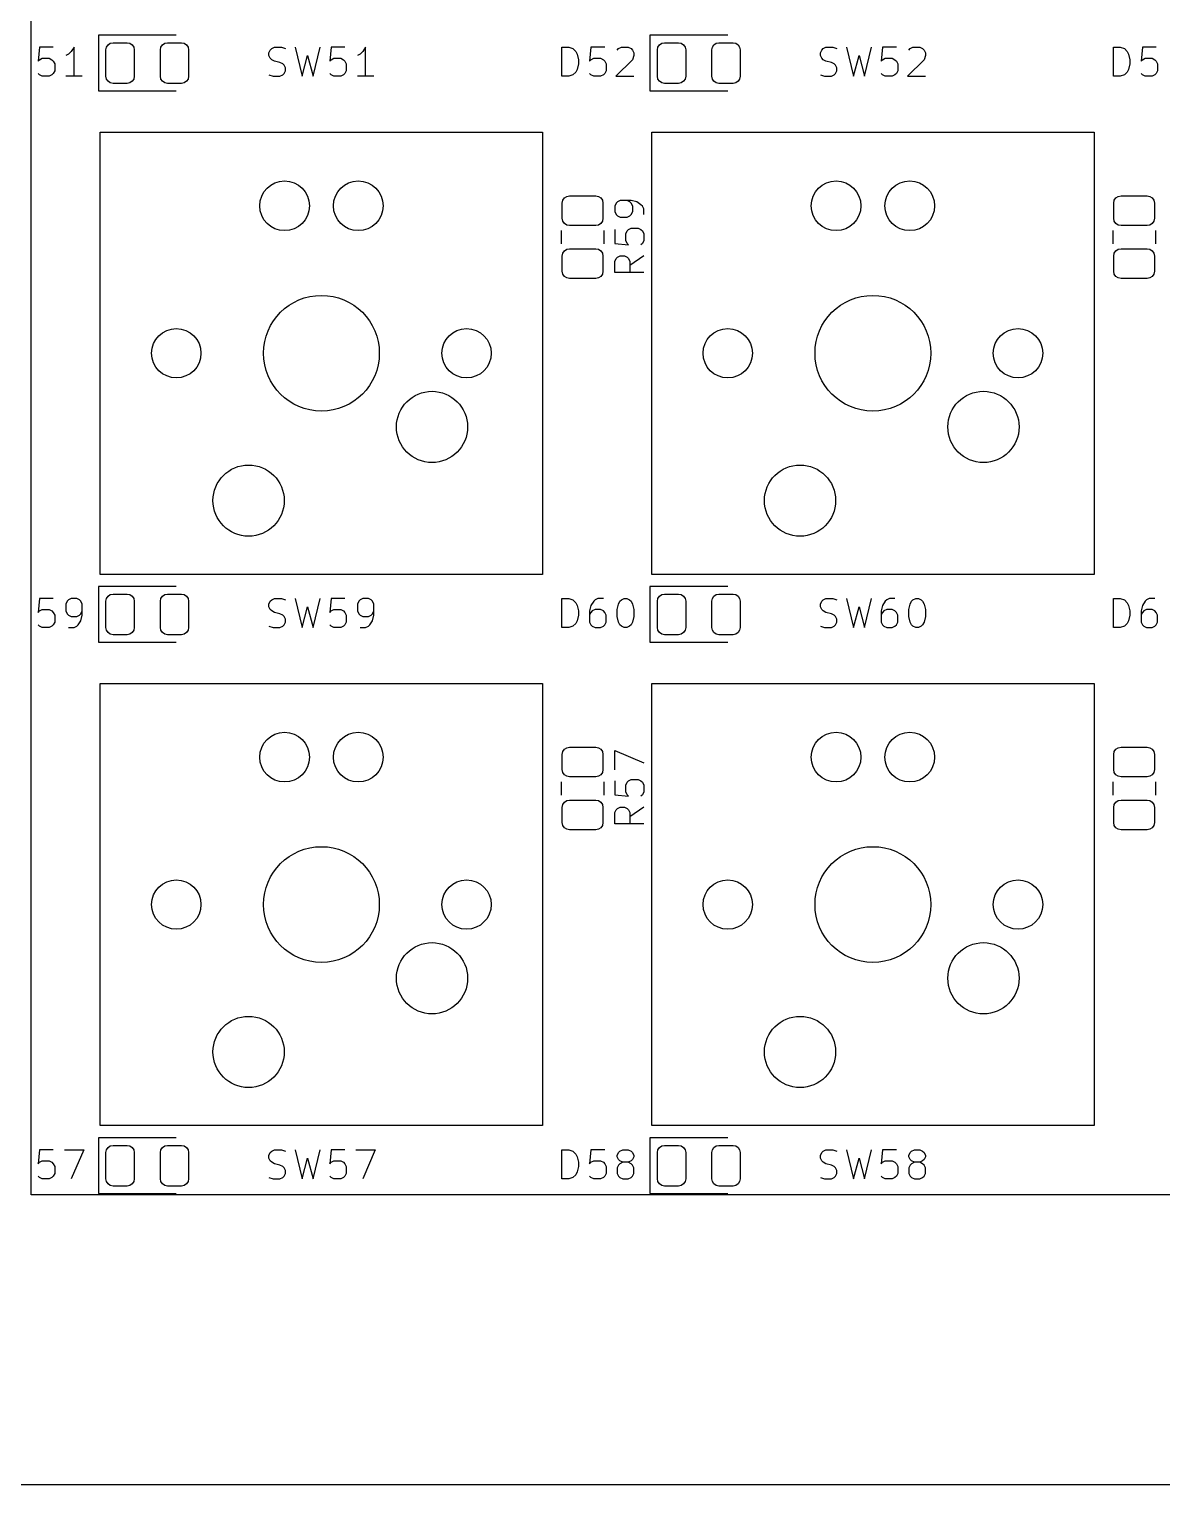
# Model space of a CAD drawing. Header units: millimetres. Extents: x 0 to 485, y -84 to 360.
# Drawn here: x 336.9 to 376, y 18 to 68.2 of the extents above; entities that cross this region are included whole.
import ezdxf

# ---------------------------------------------------------------- set-up
doc = ezdxf.new("R2010")
doc.units = ezdxf.units.MM
doc.layers.get('0').update_dxf_attribs({"lineweight": 25})
doc.layers.add('Import', color=16, linetype='Continuous', lineweight=25, true_color=0x800000)

msp = doc.modelspace()

# ---------------------------------------------------------------- linework, layer by layer
for p, q in [((337, 28), (337, 124)), ((414, 28), (337, 28))]:
    msp.add_line(p, q)
at = {"layer": 'Import', "flags": 128}
for points in [[(280, 252), (468, 252), (468, 18), (280, 18), (280, 252)], [(339.315, 67.96), (339.315, 66.04)], [(342, 67.96), (339.315, 67.96)], [(358.315, 67.96), (358.315, 66.04)], [(361, 67.96), (358.315, 67.96)], [(337.2857, 67.5452), (337.2381, 67.069)], [(337.7619, 67.5452), (337.2857, 67.5452)], [(338.2857, 67.3071), (338.1905, 67.2595)], [(338.381, 67.4023), (338.2857, 67.3071)], [(338.4762, 67.5452), (338.381, 67.4023)], [(338.4762, 66.5452), (338.4762, 67.5452)], [(339.575, 67.4563), (339.5936, 67.5495), (339.6464, 67.6286), (339.7255, 67.6815), (339.8188, 67.7), (340.3062, 67.7), (340.3995, 67.6815), (340.4786, 67.6286), (340.5314, 67.5495), (340.55, 67.4563), (340.55, 66.5438), (340.5314, 66.4505), (340.4786, 66.3714), (340.3995, 66.3186), (340.3062, 66.3), (339.8188, 66.3), (339.7255, 66.3186), (339.6464, 66.3714), (339.5936, 66.4505), (339.575, 66.5438), (339.575, 67.4563)], [(341.45, 67.4563), (341.4686, 67.5495), (341.5214, 67.6286), (341.6005, 67.6815), (341.6938, 67.7), (342.1812, 67.7), (342.2745, 67.6815), (342.3536, 67.6286), (342.4064, 67.5495), (342.425, 67.4563), (342.425, 66.5438), (342.4064, 66.4505), (342.3536, 66.3714), (342.2745, 66.3186), (342.1812, 66.3), (341.6938, 66.3), (341.6005, 66.3186), (341.5214, 66.3714), (341.4686, 66.4505), (341.45, 66.5438), (341.45, 67.4563)], [(345.1905, 67.3547), (345.2381, 67.45)], [(345.1905, 67.2595), (345.1905, 67.3547)], [(345.2381, 67.1642), (345.1905, 67.2595)], [(345.2381, 67.45), (345.2857, 67.4976)], [(345.2857, 67.4976), (345.381, 67.5452)], [(345.381, 67.5452), (345.619, 67.5452)], [(345.619, 67.5452), (345.7619, 67.4976)], [(346.0952, 67.5452), (346.3333, 66.5452)], [(346.3333, 66.5452), (346.5238, 67.2595)], [(346.5238, 67.2595), (346.7143, 66.5452)], [(346.7143, 66.5452), (346.9524, 67.5452)], [(347.3333, 67.5452), (347.2857, 67.069)], [(347.8095, 67.5452), (347.3333, 67.5452)], [(348.3333, 67.3071), (348.2381, 67.2595)], [(348.4286, 67.4023), (348.3333, 67.3071)], [(348.5238, 67.5452), (348.4286, 67.4023)], [(348.5238, 66.5452), (348.5238, 67.5452)], [(355.2857, 66.5452), (355.2857, 67.5452)], [(355.2857, 67.5452), (355.5238, 67.5452)], [(355.5238, 67.5452), (355.6667, 67.4976)], [(355.6667, 67.4976), (355.7619, 67.4023)], [(355.7619, 67.4023), (355.8095, 67.3071)], [(355.8095, 67.3071), (355.8571, 67.1166)], [(356.2857, 67.5452), (356.2381, 67.069)], [(356.7619, 67.5452), (356.2857, 67.5452)], [(357.1905, 67.45), (357.2381, 67.4976)], [(357.2381, 67.4976), (357.3333, 67.5452)], [(357.3333, 67.5452), (357.5714, 67.5452)], [(357.5714, 67.5452), (357.6667, 67.4976)], [(357.6667, 67.4976), (357.7143, 67.45)], [(357.7143, 67.45), (357.7619, 67.3547)], [(357.7619, 67.2595), (357.7143, 67.1166)], [(357.7619, 67.3547), (357.7619, 67.2595)], [(358.575, 67.4563), (358.5936, 67.5495), (358.6464, 67.6286), (358.7255, 67.6815), (358.8188, 67.7), (359.3062, 67.7), (359.3995, 67.6815), (359.4786, 67.6286), (359.5314, 67.5495), (359.55, 67.4563), (359.55, 66.5438), (359.5314, 66.4505), (359.4786, 66.3714), (359.3995, 66.3186), (359.3062, 66.3), (358.8188, 66.3), (358.7255, 66.3186), (358.6464, 66.3714), (358.5936, 66.4505), (358.575, 66.5438), (358.575, 67.4563)], [(360.45, 67.4563), (360.4686, 67.5495), (360.5214, 67.6286), (360.6005, 67.6815), (360.6938, 67.7), (361.1812, 67.7), (361.2745, 67.6815), (361.3536, 67.6286), (361.4064, 67.5495), (361.425, 67.4563), (361.425, 66.5438), (361.4064, 66.4505), (361.3536, 66.3714), (361.2745, 66.3186), (361.1812, 66.3), (360.6938, 66.3), (360.6005, 66.3186), (360.5214, 66.3714), (360.4686, 66.4505), (360.45, 66.5438), (360.45, 67.4563)], [(364.1905, 67.3547), (364.2381, 67.45)], [(364.1905, 67.2595), (364.1905, 67.3547)], [(364.2381, 67.1642), (364.1905, 67.2595)], [(364.2381, 67.45), (364.2857, 67.4976)], [(364.2857, 67.4976), (364.381, 67.5452)], [(364.381, 67.5452), (364.619, 67.5452)], [(364.619, 67.5452), (364.7619, 67.4976)], [(365.0952, 67.5452), (365.3333, 66.5452)], [(365.3333, 66.5452), (365.5238, 67.2595)], [(365.5238, 67.2595), (365.7143, 66.5452)], [(365.7143, 66.5452), (365.9524, 67.5452)], [(366.3333, 67.5452), (366.2857, 67.069)], [(366.8095, 67.5452), (366.3333, 67.5452)], [(367.2381, 67.45), (367.2857, 67.4976)], [(367.2857, 67.4976), (367.381, 67.5452)], [(367.381, 67.5452), (367.619, 67.5452)], [(367.619, 67.5452), (367.7143, 67.4976)], [(367.7143, 67.4976), (367.7619, 67.45)], [(367.7619, 67.45), (367.8095, 67.3547)], [(367.8095, 67.2595), (367.7619, 67.1166)], [(367.8095, 67.3547), (367.8095, 67.2595)], [(374.2857, 66.5452), (374.2857, 67.5452)], [(374.2857, 67.5452), (374.5238, 67.5452)], [(374.5238, 67.5452), (374.6667, 67.4976)], [(374.6667, 67.4976), (374.7619, 67.4023)], [(374.7619, 67.4023), (374.8095, 67.3071)], [(374.8095, 67.3071), (374.8571, 67.1166)], [(375.2857, 67.5452), (375.2381, 67.069)], [(375.7619, 67.5452), (375.2857, 67.5452)], [(337.2381, 67.069), (337.2857, 67.1166)], [(337.2857, 67.1166), (337.381, 67.1642)], [(337.381, 67.1642), (337.619, 67.1642)], [(337.619, 67.1642), (337.7143, 67.1166)], [(337.7143, 67.1166), (337.7619, 67.069)], [(337.7619, 67.069), (337.8095, 66.9738)], [(337.8095, 66.7357), (337.7619, 66.6404)], [(337.8095, 66.9738), (337.8095, 66.7357)], [(345.2857, 67.1166), (345.2381, 67.1642)], [(345.381, 67.069), (345.2857, 67.1166)], [(345.5714, 67.0214), (345.381, 67.069)], [(345.6667, 66.9738), (345.5714, 67.0214)], [(345.7143, 66.9261), (345.6667, 66.9738)], [(345.7619, 66.8309), (345.7143, 66.9261)], [(345.7143, 66.6404), (345.7619, 66.7357)], [(345.7619, 66.7357), (345.7619, 66.8309)], [(347.2857, 67.069), (347.3333, 67.1166)], [(347.3333, 67.1166), (347.4286, 67.1642)], [(347.4286, 67.1642), (347.6667, 67.1642)], [(347.6667, 67.1642), (347.7619, 67.1166)], [(347.7619, 67.1166), (347.8095, 67.069)], [(347.8095, 67.069), (347.8571, 66.9738)], [(347.8571, 66.7357), (347.8095, 66.6404)], [(347.8571, 66.9738), (347.8571, 66.7357)], [(355.8095, 66.7833), (355.7619, 66.688)], [(355.8571, 66.9738), (355.8095, 66.7833)], [(355.8571, 67.1166), (355.8571, 66.9738)], [(356.2381, 67.069), (356.2857, 67.1166)], [(356.2857, 67.1166), (356.381, 67.1642)], [(356.381, 67.1642), (356.619, 67.1642)], [(356.619, 67.1642), (356.7143, 67.1166)], [(356.7143, 67.1166), (356.7619, 67.069)], [(356.7619, 67.069), (356.8095, 66.9738)], [(356.8095, 66.7357), (356.7619, 66.6404)], [(356.8095, 66.9738), (356.8095, 66.7357)], [(357.7143, 67.1166), (357.1429, 66.5452)], [(364.2857, 67.1166), (364.2381, 67.1642)], [(364.381, 67.069), (364.2857, 67.1166)], [(364.5714, 67.0214), (364.381, 67.069)], [(364.6667, 66.9738), (364.5714, 67.0214)], [(364.7143, 66.9261), (364.6667, 66.9738)], [(364.7619, 66.8309), (364.7143, 66.9261)], [(364.7143, 66.6404), (364.7619, 66.7357)], [(364.7619, 66.7357), (364.7619, 66.8309)], [(366.2857, 67.069), (366.3333, 67.1166)], [(366.3333, 67.1166), (366.4286, 67.1642)], [(366.4286, 67.1642), (366.6667, 67.1642)], [(366.6667, 67.1642), (366.7619, 67.1166)], [(366.7619, 67.1166), (366.8095, 67.069)], [(366.8095, 67.069), (366.8571, 66.9738)], [(366.8571, 66.7357), (366.8095, 66.6404)], [(366.8571, 66.9738), (366.8571, 66.7357)], [(367.7619, 67.1166), (367.1905, 66.5452)], [(374.8095, 66.7833), (374.7619, 66.688)], [(374.8571, 66.9738), (374.8095, 66.7833)], [(374.8571, 67.1166), (374.8571, 66.9738)], [(375.2381, 67.069), (375.2857, 67.1166)], [(375.2857, 67.1166), (375.381, 67.1642)], [(375.381, 67.1642), (375.619, 67.1642)], [(375.619, 67.1642), (375.7143, 67.1166)], [(375.7143, 67.1166), (375.7619, 67.069)], [(375.7619, 67.069), (375.8095, 66.9738)], [(375.8095, 66.7357), (375.7619, 66.6404)], [(375.8095, 66.9738), (375.8095, 66.7357)], [(337.2857, 66.5928), (337.2381, 66.6404)], [(337.381, 66.5452), (337.2857, 66.5928)], [(337.619, 66.5452), (337.381, 66.5452)], [(337.7143, 66.5928), (337.619, 66.5452)], [(337.7619, 66.6404), (337.7143, 66.5928)], [(338.7619, 66.5452), (338.1905, 66.5452)], [(345.1905, 66.5928), (345.3333, 66.5452)], [(345.3333, 66.5452), (345.5714, 66.5452)], [(345.5714, 66.5452), (345.6667, 66.5928)], [(345.6667, 66.5928), (345.7143, 66.6404)], [(347.3333, 66.5928), (347.2857, 66.6404)], [(347.4286, 66.5452), (347.3333, 66.5928)], [(347.6667, 66.5452), (347.4286, 66.5452)], [(347.7619, 66.5928), (347.6667, 66.5452)], [(347.8095, 66.6404), (347.7619, 66.5928)], [(348.8095, 66.5452), (348.2381, 66.5452)], [(355.5238, 66.5452), (355.2857, 66.5452)], [(355.6667, 66.5928), (355.5238, 66.5452)], [(355.7619, 66.688), (355.6667, 66.5928)], [(356.2857, 66.5928), (356.2381, 66.6404)], [(356.381, 66.5452), (356.2857, 66.5928)], [(356.619, 66.5452), (356.381, 66.5452)], [(356.7143, 66.5928), (356.619, 66.5452)], [(356.7619, 66.6404), (356.7143, 66.5928)], [(357.1429, 66.5452), (357.7619, 66.5452)], [(364.1905, 66.5928), (364.3333, 66.5452)], [(364.3333, 66.5452), (364.5714, 66.5452)], [(364.5714, 66.5452), (364.6667, 66.5928)], [(364.6667, 66.5928), (364.7143, 66.6404)], [(366.3333, 66.5928), (366.2857, 66.6404)], [(366.4286, 66.5452), (366.3333, 66.5928)], [(366.6667, 66.5452), (366.4286, 66.5452)], [(366.7619, 66.5928), (366.6667, 66.5452)], [(366.8095, 66.6404), (366.7619, 66.5928)], [(367.1905, 66.5452), (367.8095, 66.5452)], [(374.5238, 66.5452), (374.2857, 66.5452)], [(374.6667, 66.5928), (374.5238, 66.5452)], [(374.7619, 66.688), (374.6667, 66.5928)], [(375.2857, 66.5928), (375.2381, 66.6404)], [(375.381, 66.5452), (375.2857, 66.5928)], [(375.619, 66.5452), (375.381, 66.5452)], [(375.7143, 66.5928), (375.619, 66.5452)], [(375.7619, 66.6404), (375.7143, 66.5928)], [(339.315, 66.04), (342, 66.04)], [(358.315, 66.04), (361, 66.04)], [(339.38, 64.62), (354.62, 64.62)], [(339.38, 49.38), (339.38, 64.62)], [(354.62, 64.62), (354.62, 49.38)], [(358.38, 64.62), (373.62, 64.62)], [(358.38, 49.38), (358.38, 64.62)], [(373.62, 64.62), (373.62, 49.38)], [(356.45, 62.425), (356.5457, 62.406), (356.6268, 62.3518), (356.681, 62.2707), (356.7, 62.175), (356.7, 61.65), (356.681, 61.5543), (356.6268, 61.4732), (356.5457, 61.419), (356.45, 61.4), (355.55, 61.4), (355.4543, 61.419), (355.3732, 61.4732), (355.319, 61.5543), (355.3, 61.65), (355.3, 62.175), (355.319, 62.2707), (355.3732, 62.3518), (355.4543, 62.406), (355.55, 62.425), (356.45, 62.425)], [(357.2001, 62.2143), (357.1524, 62.1667)], [(357.2953, 62.2619), (357.2001, 62.2143)], [(357.6762, 62.2619), (357.2953, 62.2619)], [(357.6286, 62.2143), (357.5334, 62.2619)], [(357.6762, 62.1667), (357.6286, 62.2143)], [(357.8667, 62.2143), (357.6762, 62.2619)], [(358.0096, 62.1191), (357.8667, 62.2143)], [(375.45, 62.425), (375.5457, 62.406), (375.6268, 62.3518), (375.681, 62.2707), (375.7, 62.175), (375.7, 61.65), (375.681, 61.5543), (375.6268, 61.4732), (375.5457, 61.419), (375.45, 61.4), (374.55, 61.4), (374.4543, 61.419), (374.3732, 61.4732), (374.319, 61.5543), (374.3, 61.65), (374.3, 62.175), (374.319, 62.2707), (374.3732, 62.3518), (374.4543, 62.406), (374.55, 62.425), (375.45, 62.425)], [(357.1524, 62.1667), (357.1048, 62.0714)], [(357.1048, 62.0714), (357.1048, 61.881)], [(357.1048, 61.881), (357.1524, 61.7857)], [(357.1524, 61.7857), (357.2001, 61.7381)], [(357.2001, 61.7381), (357.2953, 61.6905)], [(357.5334, 61.6905), (357.6286, 61.7381)], [(357.6286, 61.7381), (357.6762, 61.7857)], [(357.7239, 62.0714), (357.6762, 62.1667)], [(357.6762, 61.7857), (357.7239, 61.881)], [(357.7239, 61.881), (357.7239, 62.0714)], [(358.0572, 62.0714), (358.0096, 62.1191)], [(358.1048, 61.9762), (358.0572, 62.0714)], [(358.1048, 61.7857), (358.1048, 61.9762)], [(355.265, 61.2271), (355.265, 60.7729)], [(356.735, 61.2271), (356.735, 60.7729)], [(357.1048, 61.2619), (357.1048, 60.7857)], [(357.2953, 61.6905), (357.5334, 61.6905)], [(357.4858, 61.1191), (357.5334, 61.2143)], [(357.5334, 61.2143), (357.581, 61.2619)], [(357.581, 61.2619), (357.6762, 61.3095)], [(357.6762, 61.3095), (357.9143, 61.3095)], [(357.9143, 61.3095), (358.0096, 61.2619)], [(358.0096, 61.2619), (358.0572, 61.2143)], [(358.0572, 61.2143), (358.1048, 61.1191)], [(374.265, 61.2271), (374.265, 60.7729)], [(375.735, 61.2271), (375.735, 60.7729)], [(357.1048, 60.7857), (357.581, 60.7381)], [(357.4858, 60.881), (357.4858, 61.1191)], [(357.5334, 60.7857), (357.4858, 60.881)], [(357.581, 60.7381), (357.5334, 60.7857)], [(358.0572, 60.7857), (358.0096, 60.7381)], [(358.1048, 60.881), (358.0572, 60.7857)], [(358.1048, 61.1191), (358.1048, 60.881)], [(356.45, 60.6), (356.5457, 60.581), (356.6268, 60.5268), (356.681, 60.4457), (356.7, 60.35), (356.7, 59.825), (356.681, 59.7293), (356.6268, 59.6482), (356.5457, 59.594), (356.45, 59.575), (355.55, 59.575), (355.4543, 59.594), (355.3732, 59.6482), (355.319, 59.7293), (355.3, 59.825), (355.3, 60.35), (355.319, 60.4457), (355.3732, 60.5268), (355.4543, 60.581), (355.55, 60.6), (356.45, 60.6)], [(357.1048, 60.1667), (357.1524, 60.2619)], [(357.1524, 60.2619), (357.2001, 60.3095)], [(357.2001, 60.3095), (357.2953, 60.3572)], [(357.2953, 60.3572), (357.4382, 60.3572)], [(357.4382, 60.3572), (357.5334, 60.3095)], [(357.5334, 60.3095), (357.581, 60.2619)], [(357.581, 60.2619), (357.6286, 60.1667)], [(358.1048, 60.3572), (357.6286, 60.0238)], [(375.45, 60.6), (375.5457, 60.581), (375.6268, 60.5268), (375.681, 60.4457), (375.7, 60.35), (375.7, 59.825), (375.681, 59.7293), (375.6268, 59.6482), (375.5457, 59.594), (375.45, 59.575), (374.55, 59.575), (374.4543, 59.594), (374.3732, 59.6482), (374.319, 59.7293), (374.3, 59.825), (374.3, 60.35), (374.319, 60.4457), (374.3732, 60.5268), (374.4543, 60.581), (374.55, 60.6), (375.45, 60.6)], [(357.1048, 59.7857), (357.1048, 60.1667)], [(358.1048, 59.7857), (357.1048, 59.7857)], [(357.6286, 60.1667), (357.6286, 59.7857)], [(354.62, 49.38), (339.38, 49.38)], [(373.62, 49.38), (358.38, 49.38)], [(339.315, 48.96), (339.315, 47.04)], [(342, 48.96), (339.315, 48.96)], [(339.575, 48.4563), (339.5936, 48.5495), (339.6464, 48.6286), (339.7255, 48.6815), (339.8188, 48.7), (340.3062, 48.7), (340.3995, 48.6815), (340.4786, 48.6286), (340.5314, 48.5495), (340.55, 48.4563), (340.55, 47.5438), (340.5314, 47.4505), (340.4786, 47.3714), (340.3995, 47.3186), (340.3062, 47.3), (339.8188, 47.3), (339.7255, 47.3186), (339.6464, 47.3714), (339.5936, 47.4505), (339.575, 47.5438), (339.575, 48.4563)], [(341.45, 48.4563), (341.4686, 48.5495), (341.5214, 48.6286), (341.6005, 48.6815), (341.6938, 48.7), (342.1812, 48.7), (342.2745, 48.6815), (342.3536, 48.6286), (342.4064, 48.5495), (342.425, 48.4563), (342.425, 47.5438), (342.4064, 47.4505), (342.3536, 47.3714), (342.2745, 47.3186), (342.1812, 47.3), (341.6938, 47.3), (341.6005, 47.3186), (341.5214, 47.3714), (341.4686, 47.4505), (341.45, 47.5438), (341.45, 48.4563)], [(358.315, 48.96), (358.315, 47.04)], [(361, 48.96), (358.315, 48.96)], [(358.575, 48.4563), (358.5936, 48.5495), (358.6464, 48.6286), (358.7255, 48.6815), (358.8188, 48.7), (359.3062, 48.7), (359.3995, 48.6815), (359.4786, 48.6286), (359.5314, 48.5495), (359.55, 48.4563), (359.55, 47.5438), (359.5314, 47.4505), (359.4786, 47.3714), (359.3995, 47.3186), (359.3062, 47.3), (358.8188, 47.3), (358.7255, 47.3186), (358.6464, 47.3714), (358.5936, 47.4505), (358.575, 47.5438), (358.575, 48.4563)], [(360.45, 48.4563), (360.4686, 48.5495), (360.5214, 48.6286), (360.6005, 48.6815), (360.6938, 48.7), (361.1812, 48.7), (361.2745, 48.6815), (361.3536, 48.6286), (361.4064, 48.5495), (361.425, 48.4563), (361.425, 47.5438), (361.4064, 47.4505), (361.3536, 47.3714), (361.2745, 47.3186), (361.1812, 47.3), (360.6938, 47.3), (360.6005, 47.3186), (360.5214, 47.3714), (360.4686, 47.4505), (360.45, 47.5438), (360.45, 48.4563)], [(337.2857, 48.5452), (337.2381, 48.069)], [(337.7619, 48.5452), (337.2857, 48.5452)], [(337.2857, 48.1166), (337.381, 48.1642)], [(337.381, 48.1642), (337.619, 48.1642)], [(337.619, 48.1642), (337.7143, 48.1166)], [(338.2381, 48.45), (338.1905, 48.3547)], [(338.1905, 48.3547), (338.1905, 48.1166)], [(338.2857, 48.4976), (338.2381, 48.45)], [(338.381, 48.5452), (338.2857, 48.4976)], [(338.5714, 48.5452), (338.381, 48.5452)], [(338.6667, 48.4976), (338.5714, 48.5452)], [(338.7143, 48.45), (338.6667, 48.4976)], [(338.7619, 48.3547), (338.7143, 48.45)], [(338.7619, 47.9738), (338.7619, 48.3547)], [(345.1905, 48.3547), (345.2381, 48.45)], [(345.1905, 48.2595), (345.1905, 48.3547)], [(345.2381, 48.1642), (345.1905, 48.2595)], [(345.2381, 48.45), (345.2857, 48.4976)], [(345.2857, 48.1166), (345.2381, 48.1642)], [(345.2857, 48.4976), (345.381, 48.5452)], [(345.381, 48.5452), (345.619, 48.5452)], [(345.619, 48.5452), (345.7619, 48.4976)], [(346.0952, 48.5452), (346.3333, 47.5452)], [(346.3333, 47.5452), (346.5238, 48.2595)], [(346.5238, 48.2595), (346.7143, 47.5452)], [(346.7143, 47.5452), (346.9524, 48.5452)], [(347.3333, 48.5452), (347.2857, 48.069)], [(347.8095, 48.5452), (347.3333, 48.5452)], [(347.3333, 48.1166), (347.4286, 48.1642)], [(347.4286, 48.1642), (347.6667, 48.1642)], [(347.6667, 48.1642), (347.7619, 48.1166)], [(348.2857, 48.45), (348.2381, 48.3547)], [(348.2381, 48.3547), (348.2381, 48.1166)], [(348.3333, 48.4976), (348.2857, 48.45)], [(348.4286, 48.5452), (348.3333, 48.4976)], [(348.619, 48.5452), (348.4286, 48.5452)], [(348.7143, 48.4976), (348.619, 48.5452)], [(348.7619, 48.45), (348.7143, 48.4976)], [(348.8095, 48.3547), (348.7619, 48.45)], [(348.8095, 47.9738), (348.8095, 48.3547)], [(355.2857, 47.5452), (355.2857, 48.5452)], [(355.2857, 48.5452), (355.5238, 48.5452)], [(355.5238, 48.5452), (355.6667, 48.4976)], [(355.6667, 48.4976), (355.7619, 48.4023)], [(355.7619, 48.4023), (355.8095, 48.3071)], [(355.8095, 48.3071), (355.8571, 48.1166)], [(356.2857, 48.3071), (356.2381, 48.1166)], [(356.381, 48.45), (356.2857, 48.3071)], [(356.4286, 48.1642), (356.3333, 48.1166)], [(356.4286, 48.4976), (356.381, 48.45)], [(356.5238, 48.5452), (356.4286, 48.4976)], [(356.619, 48.1642), (356.4286, 48.1642)], [(356.7143, 48.5452), (356.5238, 48.5452)], [(356.7143, 48.1166), (356.619, 48.1642)], [(357.1905, 48.1642), (357.2381, 48.3547)], [(357.1905, 47.9261), (357.1905, 48.1642)], [(357.2381, 48.3547), (357.2857, 48.45)], [(357.2857, 48.45), (357.3333, 48.4976)], [(357.3333, 48.4976), (357.4286, 48.5452)], [(357.4286, 48.5452), (357.5238, 48.5452)], [(357.5238, 48.5452), (357.619, 48.4976)], [(357.619, 48.4976), (357.6667, 48.45)], [(357.6667, 48.45), (357.7143, 48.3547)], [(357.7143, 48.3547), (357.7619, 48.1642)], [(357.7619, 48.1642), (357.7619, 47.9261)], [(364.1905, 48.3547), (364.2381, 48.45)], [(364.1905, 48.2595), (364.1905, 48.3547)], [(364.2381, 48.1642), (364.1905, 48.2595)], [(364.2381, 48.45), (364.2857, 48.4976)], [(364.2857, 48.1166), (364.2381, 48.1642)], [(364.2857, 48.4976), (364.381, 48.5452)], [(364.381, 48.5452), (364.619, 48.5452)], [(364.619, 48.5452), (364.7619, 48.4976)], [(365.0952, 48.5452), (365.3333, 47.5452)], [(365.3333, 47.5452), (365.5238, 48.2595)], [(365.5238, 48.2595), (365.7143, 47.5452)], [(365.7143, 47.5452), (365.9524, 48.5452)], [(366.3333, 48.3071), (366.2857, 48.1166)], [(366.4286, 48.45), (366.3333, 48.3071)], [(366.4762, 48.1642), (366.381, 48.1166)], [(366.4762, 48.4976), (366.4286, 48.45)], [(366.5714, 48.5452), (366.4762, 48.4976)], [(366.6667, 48.1642), (366.4762, 48.1642)], [(366.7619, 48.5452), (366.5714, 48.5452)], [(366.7619, 48.1166), (366.6667, 48.1642)], [(367.2381, 48.1642), (367.2857, 48.3547)], [(367.2381, 47.9261), (367.2381, 48.1642)], [(367.2857, 48.3547), (367.3333, 48.45)], [(367.3333, 48.45), (367.381, 48.4976)], [(367.381, 48.4976), (367.4762, 48.5452)], [(367.4762, 48.5452), (367.5714, 48.5452)], [(367.5714, 48.5452), (367.6667, 48.4976)], [(367.6667, 48.4976), (367.7143, 48.45)], [(367.7143, 48.45), (367.7619, 48.3547)], [(367.7619, 48.3547), (367.8095, 48.1642)], [(367.8095, 48.1642), (367.8095, 47.9261)], [(374.2857, 47.5452), (374.2857, 48.5452)], [(374.2857, 48.5452), (374.5238, 48.5452)], [(374.5238, 48.5452), (374.6667, 48.4976)], [(374.6667, 48.4976), (374.7619, 48.4023)], [(374.7619, 48.4023), (374.8095, 48.3071)], [(374.8095, 48.3071), (374.8571, 48.1166)], [(375.2857, 48.3071), (375.2381, 48.1166)], [(375.381, 48.45), (375.2857, 48.3071)], [(375.4286, 48.1642), (375.3333, 48.1166)], [(375.4286, 48.4976), (375.381, 48.45)], [(375.5238, 48.5452), (375.4286, 48.4976)], [(375.619, 48.1642), (375.4286, 48.1642)], [(375.7143, 48.5452), (375.5238, 48.5452)], [(375.7143, 48.1166), (375.619, 48.1642)], [(337.2381, 48.069), (337.2857, 48.1166)], [(337.7143, 48.1166), (337.7619, 48.069)], [(337.7619, 48.069), (337.8095, 47.9738)], [(337.8095, 47.7357), (337.7619, 47.6404)], [(337.8095, 47.9738), (337.8095, 47.7357)], [(338.1905, 48.1166), (338.2381, 48.0214)], [(338.2381, 48.0214), (338.2857, 47.9738)], [(338.2857, 47.9738), (338.381, 47.9261)], [(338.381, 47.9261), (338.5714, 47.9261)], [(338.5714, 47.9261), (338.6667, 47.9738)], [(338.619, 47.6404), (338.7143, 47.7833)], [(338.6667, 47.9738), (338.7143, 48.0214)], [(338.7143, 48.0214), (338.7619, 48.1166)], [(338.7143, 47.7833), (338.7619, 47.9738)], [(345.381, 48.069), (345.2857, 48.1166)], [(345.5714, 48.0214), (345.381, 48.069)], [(345.6667, 47.9738), (345.5714, 48.0214)], [(345.7143, 47.9261), (345.6667, 47.9738)], [(345.7619, 47.8309), (345.7143, 47.9261)], [(345.7143, 47.6404), (345.7619, 47.7357)], [(345.7619, 47.7357), (345.7619, 47.8309)], [(347.2857, 48.069), (347.3333, 48.1166)], [(347.7619, 48.1166), (347.8095, 48.069)], [(347.8095, 48.069), (347.8571, 47.9738)], [(347.8571, 47.7357), (347.8095, 47.6404)], [(347.8571, 47.9738), (347.8571, 47.7357)], [(348.2381, 48.1166), (348.2857, 48.0214)], [(348.2857, 48.0214), (348.3333, 47.9738)], [(348.3333, 47.9738), (348.4286, 47.9261)], [(348.4286, 47.9261), (348.619, 47.9261)], [(348.619, 47.9261), (348.7143, 47.9738)], [(348.6667, 47.6404), (348.7619, 47.7833)], [(348.7143, 47.9738), (348.7619, 48.0214)], [(348.7619, 48.0214), (348.8095, 48.1166)], [(348.7619, 47.7833), (348.8095, 47.9738)], [(355.7619, 47.688), (355.6667, 47.5928)], [(355.8095, 47.7833), (355.7619, 47.688)], [(355.8571, 47.9738), (355.8095, 47.7833)], [(355.8571, 48.1166), (355.8571, 47.9738)], [(356.2381, 48.1166), (356.2381, 47.7357)], [(356.2857, 48.069), (356.2381, 47.9738)], [(356.2381, 47.7357), (356.2857, 47.6404)], [(356.3333, 48.1166), (356.2857, 48.069)], [(356.7619, 48.069), (356.7143, 48.1166)], [(356.8095, 47.9738), (356.7619, 48.069)], [(356.7619, 47.6404), (356.8095, 47.7357)], [(356.8095, 47.7357), (356.8095, 47.9738)], [(357.2381, 47.7357), (357.1905, 47.9261)], [(357.2857, 47.6404), (357.2381, 47.7357)], [(357.7143, 47.7357), (357.6667, 47.6404)], [(357.7619, 47.9261), (357.7143, 47.7357)], [(364.381, 48.069), (364.2857, 48.1166)], [(364.5714, 48.0214), (364.381, 48.069)], [(364.6667, 47.9738), (364.5714, 48.0214)], [(364.7143, 47.9261), (364.6667, 47.9738)], [(364.7619, 47.8309), (364.7143, 47.9261)], [(364.7143, 47.6404), (364.7619, 47.7357)], [(364.7619, 47.7357), (364.7619, 47.8309)], [(366.2857, 48.1166), (366.2857, 47.7357)], [(366.3333, 48.069), (366.2857, 47.9738)], [(366.2857, 47.7357), (366.3333, 47.6404)], [(366.381, 48.1166), (366.3333, 48.069)], [(366.8095, 48.069), (366.7619, 48.1166)], [(366.8571, 47.9738), (366.8095, 48.069)], [(366.8095, 47.6404), (366.8571, 47.7357)], [(366.8571, 47.7357), (366.8571, 47.9738)], [(367.2857, 47.7357), (367.2381, 47.9261)], [(367.3333, 47.6404), (367.2857, 47.7357)], [(367.7619, 47.7357), (367.7143, 47.6404)], [(367.8095, 47.9261), (367.7619, 47.7357)], [(374.7619, 47.688), (374.6667, 47.5928)], [(374.8095, 47.7833), (374.7619, 47.688)], [(374.8571, 47.9738), (374.8095, 47.7833)], [(374.8571, 48.1166), (374.8571, 47.9738)], [(375.2381, 48.1166), (375.2381, 47.7357)], [(375.2857, 48.069), (375.2381, 47.9738)], [(375.2381, 47.7357), (375.2857, 47.6404)], [(375.3333, 48.1166), (375.2857, 48.069)], [(375.7619, 48.069), (375.7143, 48.1166)], [(375.8095, 47.9738), (375.7619, 48.069)], [(375.7619, 47.6404), (375.8095, 47.7357)], [(375.8095, 47.7357), (375.8095, 47.9738)], [(337.2857, 47.5928), (337.2381, 47.6404)], [(337.381, 47.5452), (337.2857, 47.5928)], [(337.619, 47.5452), (337.381, 47.5452)], [(337.7143, 47.5928), (337.619, 47.5452)], [(337.7619, 47.6404), (337.7143, 47.5928)], [(338.2857, 47.5452), (338.4762, 47.5452)], [(338.4762, 47.5452), (338.5714, 47.5928)], [(338.5714, 47.5928), (338.619, 47.6404)], [(345.1905, 47.5928), (345.3333, 47.5452)], [(345.3333, 47.5452), (345.5714, 47.5452)], [(345.5714, 47.5452), (345.6667, 47.5928)], [(345.6667, 47.5928), (345.7143, 47.6404)], [(347.3333, 47.5928), (347.2857, 47.6404)], [(347.4286, 47.5452), (347.3333, 47.5928)], [(347.6667, 47.5452), (347.4286, 47.5452)], [(347.7619, 47.5928), (347.6667, 47.5452)], [(347.8095, 47.6404), (347.7619, 47.5928)], [(348.3333, 47.5452), (348.5238, 47.5452)], [(348.5238, 47.5452), (348.619, 47.5928)], [(348.619, 47.5928), (348.6667, 47.6404)], [(355.5238, 47.5452), (355.2857, 47.5452)], [(355.6667, 47.5928), (355.5238, 47.5452)], [(356.2857, 47.6404), (356.3333, 47.5928)], [(356.3333, 47.5928), (356.4286, 47.5452)], [(356.4286, 47.5452), (356.619, 47.5452)], [(356.619, 47.5452), (356.7143, 47.5928)], [(356.7143, 47.5928), (356.7619, 47.6404)], [(357.3333, 47.5928), (357.2857, 47.6404)], [(357.4286, 47.5452), (357.3333, 47.5928)], [(357.5238, 47.5452), (357.4286, 47.5452)], [(357.619, 47.5928), (357.5238, 47.5452)], [(357.6667, 47.6404), (357.619, 47.5928)], [(364.1905, 47.5928), (364.3333, 47.5452)], [(364.3333, 47.5452), (364.5714, 47.5452)], [(364.5714, 47.5452), (364.6667, 47.5928)], [(364.6667, 47.5928), (364.7143, 47.6404)], [(366.3333, 47.6404), (366.381, 47.5928)], [(366.381, 47.5928), (366.4762, 47.5452)], [(366.4762, 47.5452), (366.6667, 47.5452)], [(366.6667, 47.5452), (366.7619, 47.5928)], [(366.7619, 47.5928), (366.8095, 47.6404)], [(367.381, 47.5928), (367.3333, 47.6404)], [(367.4762, 47.5452), (367.381, 47.5928)], [(367.5714, 47.5452), (367.4762, 47.5452)], [(367.6667, 47.5928), (367.5714, 47.5452)], [(367.7143, 47.6404), (367.6667, 47.5928)], [(374.5238, 47.5452), (374.2857, 47.5452)], [(374.6667, 47.5928), (374.5238, 47.5452)], [(375.2857, 47.6404), (375.3333, 47.5928)], [(375.3333, 47.5928), (375.4286, 47.5452)], [(375.4286, 47.5452), (375.619, 47.5452)], [(375.619, 47.5452), (375.7143, 47.5928)], [(375.7143, 47.5928), (375.7619, 47.6404)], [(339.315, 47.04), (342, 47.04)], [(358.315, 47.04), (361, 47.04)], [(339.38, 45.62), (354.62, 45.62)], [(339.38, 30.38), (339.38, 45.62)], [(354.62, 45.62), (354.62, 30.38)], [(358.38, 45.62), (373.62, 45.62)], [(358.38, 30.38), (358.38, 45.62)], [(373.62, 45.62), (373.62, 30.38)], [(356.45, 43.425), (356.5457, 43.406), (356.6268, 43.3518), (356.681, 43.2707), (356.7, 43.175), (356.7, 42.65), (356.681, 42.5543), (356.6268, 42.4732), (356.5457, 42.419), (356.45, 42.4), (355.55, 42.4), (355.4543, 42.419), (355.3732, 42.4732), (355.319, 42.5543), (355.3, 42.65), (355.3, 43.175), (355.319, 43.2707), (355.3732, 43.3518), (355.4543, 43.406), (355.55, 43.425), (356.45, 43.425)], [(357.1048, 42.6429), (357.1048, 43.3095)], [(357.1048, 43.3095), (358.1048, 42.881)], [(375.45, 43.425), (375.5457, 43.406), (375.6268, 43.3518), (375.681, 43.2707), (375.7, 43.175), (375.7, 42.65), (375.681, 42.5543), (375.6268, 42.4732), (375.5457, 42.419), (375.45, 42.4), (374.55, 42.4), (374.4543, 42.419), (374.3732, 42.4732), (374.319, 42.5543), (374.3, 42.65), (374.3, 43.175), (374.319, 43.2707), (374.3732, 43.3518), (374.4543, 43.406), (374.55, 43.425), (375.45, 43.425)], [(355.265, 42.2271), (355.265, 41.7729)], [(356.735, 42.2271), (356.735, 41.7729)], [(357.1048, 42.2619), (357.1048, 41.7857)], [(357.4858, 42.1191), (357.5334, 42.2143)], [(357.5334, 42.2143), (357.581, 42.2619)], [(357.581, 42.2619), (357.6762, 42.3095)], [(357.6762, 42.3095), (357.9143, 42.3095)], [(357.9143, 42.3095), (358.0096, 42.2619)], [(358.0096, 42.2619), (358.0572, 42.2143)], [(358.0572, 42.2143), (358.1048, 42.1191)], [(374.265, 42.2271), (374.265, 41.7729)], [(375.735, 42.2271), (375.735, 41.7729)], [(357.1048, 41.7857), (357.581, 41.7381)], [(357.4858, 41.881), (357.4858, 42.1191)], [(357.5334, 41.7857), (357.4858, 41.881)], [(357.581, 41.7381), (357.5334, 41.7857)], [(358.0572, 41.7857), (358.0096, 41.7381)], [(358.1048, 41.881), (358.0572, 41.7857)], [(358.1048, 42.1191), (358.1048, 41.881)], [(356.45, 41.6), (356.5457, 41.581), (356.6268, 41.5268), (356.681, 41.4457), (356.7, 41.35), (356.7, 40.825), (356.681, 40.7293), (356.6268, 40.6482), (356.5457, 40.594), (356.45, 40.575), (355.55, 40.575), (355.4543, 40.594), (355.3732, 40.6482), (355.319, 40.7293), (355.3, 40.825), (355.3, 41.35), (355.319, 41.4457), (355.3732, 41.5268), (355.4543, 41.581), (355.55, 41.6), (356.45, 41.6)], [(357.1048, 41.1667), (357.1524, 41.2619)], [(357.1048, 40.7857), (357.1048, 41.1667)], [(357.1524, 41.2619), (357.2001, 41.3095)], [(357.2001, 41.3095), (357.2953, 41.3572)], [(357.2953, 41.3572), (357.4382, 41.3572)], [(357.4382, 41.3572), (357.5334, 41.3095)], [(357.5334, 41.3095), (357.581, 41.2619)], [(357.581, 41.2619), (357.6286, 41.1667)], [(358.1048, 41.3572), (357.6286, 41.0238)], [(357.6286, 41.1667), (357.6286, 40.7857)], [(375.45, 41.6), (375.5457, 41.581), (375.6268, 41.5268), (375.681, 41.4457), (375.7, 41.35), (375.7, 40.825), (375.681, 40.7293), (375.6268, 40.6482), (375.5457, 40.594), (375.45, 40.575), (374.55, 40.575), (374.4543, 40.594), (374.3732, 40.6482), (374.319, 40.7293), (374.3, 40.825), (374.3, 41.35), (374.319, 41.4457), (374.3732, 41.5268), (374.4543, 41.581), (374.55, 41.6), (375.45, 41.6)], [(358.1048, 40.7857), (357.1048, 40.7857)], [(354.62, 30.38), (339.38, 30.38)], [(373.62, 30.38), (358.38, 30.38)], [(339.315, 29.96), (339.315, 28.04)], [(342, 29.96), (339.315, 29.96)], [(339.575, 29.4563), (339.5936, 29.5495), (339.6464, 29.6286), (339.7255, 29.6815), (339.8188, 29.7), (340.3062, 29.7), (340.3995, 29.6815), (340.4786, 29.6286), (340.5314, 29.5495), (340.55, 29.4563), (340.55, 28.5438), (340.5314, 28.4505), (340.4786, 28.3714), (340.3995, 28.3186), (340.3062, 28.3), (339.8188, 28.3), (339.7255, 28.3186), (339.6464, 28.3714), (339.5936, 28.4505), (339.575, 28.5438), (339.575, 29.4563)], [(341.45, 29.4563), (341.4686, 29.5495), (341.5214, 29.6286), (341.6005, 29.6815), (341.6938, 29.7), (342.1812, 29.7), (342.2745, 29.6815), (342.3536, 29.6286), (342.4064, 29.5495), (342.425, 29.4563), (342.425, 28.5438), (342.4064, 28.4505), (342.3536, 28.3714), (342.2745, 28.3186), (342.1812, 28.3), (341.6938, 28.3), (341.6005, 28.3186), (341.5214, 28.3714), (341.4686, 28.4505), (341.45, 28.5438), (341.45, 29.4563)], [(358.315, 29.96), (358.315, 28.04)], [(361, 29.96), (358.315, 29.96)], [(358.575, 29.4563), (358.5936, 29.5495), (358.6464, 29.6286), (358.7255, 29.6815), (358.8188, 29.7), (359.3062, 29.7), (359.3995, 29.6815), (359.4786, 29.6286), (359.5314, 29.5495), (359.55, 29.4563), (359.55, 28.5438), (359.5314, 28.4505), (359.4786, 28.3714), (359.3995, 28.3186), (359.3062, 28.3), (358.8188, 28.3), (358.7255, 28.3186), (358.6464, 28.3714), (358.5936, 28.4505), (358.575, 28.5438), (358.575, 29.4563)], [(360.45, 29.4563), (360.4686, 29.5495), (360.5214, 29.6286), (360.6005, 29.6815), (360.6938, 29.7), (361.1812, 29.7), (361.2745, 29.6815), (361.3536, 29.6286), (361.4064, 29.5495), (361.425, 29.4563), (361.425, 28.5438), (361.4064, 28.4505), (361.3536, 28.3714), (361.2745, 28.3186), (361.1812, 28.3), (360.6938, 28.3), (360.6005, 28.3186), (360.5214, 28.3714), (360.4686, 28.4505), (360.45, 28.5438), (360.45, 29.4563)], [(337.2857, 29.5452), (337.2381, 29.069)], [(337.2381, 29.069), (337.2857, 29.1166)], [(337.7619, 29.5452), (337.2857, 29.5452)], [(337.2857, 29.1166), (337.381, 29.1642)], [(337.381, 29.1642), (337.619, 29.1642)], [(337.619, 29.1642), (337.7143, 29.1166)], [(337.7143, 29.1166), (337.7619, 29.069)], [(338.1429, 29.5452), (338.8095, 29.5452)], [(338.8095, 29.5452), (338.381, 28.5452)], [(345.1905, 29.3547), (345.2381, 29.45)], [(345.1905, 29.2595), (345.1905, 29.3547)], [(345.2381, 29.1642), (345.1905, 29.2595)], [(345.2381, 29.45), (345.2857, 29.4976)], [(345.2857, 29.1166), (345.2381, 29.1642)], [(345.2857, 29.4976), (345.381, 29.5452)], [(345.381, 29.069), (345.2857, 29.1166)], [(345.381, 29.5452), (345.619, 29.5452)], [(345.619, 29.5452), (345.7619, 29.4976)], [(346.0952, 29.5452), (346.3333, 28.5452)], [(346.3333, 28.5452), (346.5238, 29.2595)], [(346.5238, 29.2595), (346.7143, 28.5452)], [(346.7143, 28.5452), (346.9524, 29.5452)], [(347.3333, 29.5452), (347.2857, 29.069)], [(347.2857, 29.069), (347.3333, 29.1166)], [(347.8095, 29.5452), (347.3333, 29.5452)], [(347.3333, 29.1166), (347.4286, 29.1642)], [(347.4286, 29.1642), (347.6667, 29.1642)], [(347.6667, 29.1642), (347.7619, 29.1166)], [(347.7619, 29.1166), (347.8095, 29.069)], [(348.1905, 29.5452), (348.8571, 29.5452)], [(348.8571, 29.5452), (348.4286, 28.5452)], [(355.2857, 28.5452), (355.2857, 29.5452)], [(355.2857, 29.5452), (355.5238, 29.5452)], [(355.5238, 29.5452), (355.6667, 29.4976)], [(355.6667, 29.4976), (355.7619, 29.4023)], [(355.7619, 29.4023), (355.8095, 29.3071)], [(355.8095, 29.3071), (355.8571, 29.1166)], [(355.8571, 29.1166), (355.8571, 28.9738)], [(356.2857, 29.5452), (356.2381, 29.069)], [(356.2381, 29.069), (356.2857, 29.1166)], [(356.7619, 29.5452), (356.2857, 29.5452)], [(356.2857, 29.1166), (356.381, 29.1642)], [(356.381, 29.1642), (356.619, 29.1642)], [(356.619, 29.1642), (356.7143, 29.1166)], [(356.7143, 29.1166), (356.7619, 29.069)], [(357.1905, 29.3547), (357.2381, 29.45)], [(357.1905, 29.3071), (357.1905, 29.3547)], [(357.2381, 29.2119), (357.1905, 29.3071)], [(357.2381, 29.45), (357.2857, 29.4976)], [(357.2857, 29.1642), (357.2381, 29.2119)], [(357.2857, 29.4976), (357.381, 29.5452)], [(357.381, 29.1166), (357.2857, 29.1642)], [(357.381, 29.1166), (357.2857, 29.069)], [(357.381, 29.5452), (357.5714, 29.5452)], [(357.5714, 29.1166), (357.381, 29.1166)], [(357.5714, 29.5452), (357.6667, 29.4976)], [(357.6667, 29.1642), (357.5714, 29.1166)], [(357.6667, 29.069), (357.5714, 29.1166)], [(357.6667, 29.4976), (357.7143, 29.45)], [(357.7143, 29.2119), (357.6667, 29.1642)], [(357.7143, 29.45), (357.7619, 29.3547)], [(357.7619, 29.3071), (357.7143, 29.2119)], [(357.7619, 29.3547), (357.7619, 29.3071)], [(364.1905, 29.3547), (364.2381, 29.45)], [(364.1905, 29.2595), (364.1905, 29.3547)], [(364.2381, 29.1642), (364.1905, 29.2595)], [(364.2381, 29.45), (364.2857, 29.4976)], [(364.2857, 29.1166), (364.2381, 29.1642)], [(364.2857, 29.4976), (364.381, 29.5452)], [(364.381, 29.069), (364.2857, 29.1166)], [(364.381, 29.5452), (364.619, 29.5452)], [(364.619, 29.5452), (364.7619, 29.4976)], [(365.0952, 29.5452), (365.3333, 28.5452)], [(365.3333, 28.5452), (365.5238, 29.2595)], [(365.5238, 29.2595), (365.7143, 28.5452)], [(365.7143, 28.5452), (365.9524, 29.5452)], [(366.3333, 29.5452), (366.2857, 29.069)], [(366.2857, 29.069), (366.3333, 29.1166)], [(366.8095, 29.5452), (366.3333, 29.5452)], [(366.3333, 29.1166), (366.4286, 29.1642)], [(366.4286, 29.1642), (366.6667, 29.1642)], [(366.6667, 29.1642), (366.7619, 29.1166)], [(366.7619, 29.1166), (366.8095, 29.069)], [(367.2381, 29.3547), (367.2857, 29.45)], [(367.2381, 29.3071), (367.2381, 29.3547)], [(367.2857, 29.2119), (367.2381, 29.3071)], [(367.2857, 29.45), (367.3333, 29.4976)], [(367.3333, 29.1642), (367.2857, 29.2119)], [(367.3333, 29.4976), (367.4286, 29.5452)], [(367.4286, 29.1166), (367.3333, 29.1642)], [(367.4286, 29.1166), (367.3333, 29.069)], [(367.4286, 29.5452), (367.619, 29.5452)], [(367.619, 29.1166), (367.4286, 29.1166)], [(367.619, 29.5452), (367.7143, 29.4976)], [(367.7143, 29.1642), (367.619, 29.1166)], [(367.7143, 29.069), (367.619, 29.1166)], [(367.7143, 29.4976), (367.7619, 29.45)], [(367.7619, 29.2119), (367.7143, 29.1642)], [(367.7619, 29.45), (367.8095, 29.3547)], [(367.8095, 29.3071), (367.7619, 29.2119)], [(367.8095, 29.3547), (367.8095, 29.3071)], [(337.2857, 28.5928), (337.2381, 28.6404)], [(337.7619, 28.6404), (337.7143, 28.5928)], [(337.7619, 29.069), (337.8095, 28.9738)], [(337.8095, 28.7357), (337.7619, 28.6404)], [(337.8095, 28.9738), (337.8095, 28.7357)], [(345.5714, 29.0214), (345.381, 29.069)], [(345.6667, 28.9738), (345.5714, 29.0214)], [(345.7143, 28.9261), (345.6667, 28.9738)], [(345.6667, 28.5928), (345.7143, 28.6404)], [(345.7619, 28.8309), (345.7143, 28.9261)], [(345.7143, 28.6404), (345.7619, 28.7357)], [(345.7619, 28.7357), (345.7619, 28.8309)], [(347.3333, 28.5928), (347.2857, 28.6404)], [(347.8095, 28.6404), (347.7619, 28.5928)], [(347.8095, 29.069), (347.8571, 28.9738)], [(347.8571, 28.7357), (347.8095, 28.6404)], [(347.8571, 28.9738), (347.8571, 28.7357)], [(355.7619, 28.688), (355.6667, 28.5928)], [(355.8095, 28.7833), (355.7619, 28.688)], [(355.8571, 28.9738), (355.8095, 28.7833)], [(356.2857, 28.5928), (356.2381, 28.6404)], [(356.7619, 28.6404), (356.7143, 28.5928)], [(356.7619, 29.069), (356.8095, 28.9738)], [(356.8095, 28.7357), (356.7619, 28.6404)], [(356.8095, 28.9738), (356.8095, 28.7357)], [(357.2381, 29.0214), (357.1905, 28.9261)], [(357.1905, 28.9261), (357.1905, 28.7357)], [(357.1905, 28.7357), (357.2381, 28.6404)], [(357.2857, 29.069), (357.2381, 29.0214)], [(357.2381, 28.6404), (357.2857, 28.5928)], [(357.7143, 29.0214), (357.6667, 29.069)], [(357.6667, 28.5928), (357.7143, 28.6404)], [(357.7619, 28.9261), (357.7143, 29.0214)], [(357.7143, 28.6404), (357.7619, 28.7357)], [(357.7619, 28.7357), (357.7619, 28.9261)], [(364.5714, 29.0214), (364.381, 29.069)], [(364.6667, 28.9738), (364.5714, 29.0214)], [(364.7143, 28.9261), (364.6667, 28.9738)], [(364.6667, 28.5928), (364.7143, 28.6404)], [(364.7619, 28.8309), (364.7143, 28.9261)], [(364.7143, 28.6404), (364.7619, 28.7357)], [(364.7619, 28.7357), (364.7619, 28.8309)], [(366.3333, 28.5928), (366.2857, 28.6404)], [(366.8095, 28.6404), (366.7619, 28.5928)], [(366.8095, 29.069), (366.8571, 28.9738)], [(366.8571, 28.7357), (366.8095, 28.6404)], [(366.8571, 28.9738), (366.8571, 28.7357)], [(367.2857, 29.0214), (367.2381, 28.9261)], [(367.2381, 28.9261), (367.2381, 28.7357)], [(367.2381, 28.7357), (367.2857, 28.6404)], [(367.3333, 29.069), (367.2857, 29.0214)], [(367.2857, 28.6404), (367.3333, 28.5928)], [(367.7619, 29.0214), (367.7143, 29.069)], [(367.7143, 28.5928), (367.7619, 28.6404)], [(367.8095, 28.9261), (367.7619, 29.0214)], [(367.7619, 28.6404), (367.8095, 28.7357)], [(367.8095, 28.7357), (367.8095, 28.9261)], [(337.381, 28.5452), (337.2857, 28.5928)], [(337.619, 28.5452), (337.381, 28.5452)], [(337.7143, 28.5928), (337.619, 28.5452)], [(345.1905, 28.5928), (345.3333, 28.5452)], [(345.3333, 28.5452), (345.5714, 28.5452)], [(345.5714, 28.5452), (345.6667, 28.5928)], [(347.4286, 28.5452), (347.3333, 28.5928)], [(347.6667, 28.5452), (347.4286, 28.5452)], [(347.7619, 28.5928), (347.6667, 28.5452)], [(355.5238, 28.5452), (355.2857, 28.5452)], [(355.6667, 28.5928), (355.5238, 28.5452)], [(356.381, 28.5452), (356.2857, 28.5928)], [(356.619, 28.5452), (356.381, 28.5452)], [(356.7143, 28.5928), (356.619, 28.5452)], [(357.2857, 28.5928), (357.381, 28.5452)], [(357.381, 28.5452), (357.5714, 28.5452)], [(357.5714, 28.5452), (357.6667, 28.5928)], [(364.1905, 28.5928), (364.3333, 28.5452)], [(364.3333, 28.5452), (364.5714, 28.5452)], [(364.5714, 28.5452), (364.6667, 28.5928)], [(366.4286, 28.5452), (366.3333, 28.5928)], [(366.6667, 28.5452), (366.4286, 28.5452)], [(366.7619, 28.5928), (366.6667, 28.5452)], [(367.3333, 28.5928), (367.4286, 28.5452)], [(367.4286, 28.5452), (367.619, 28.5452)], [(367.619, 28.5452), (367.7143, 28.5928)], [(339.315, 28.04), (342, 28.04)], [(358.315, 28.04), (361, 28.04)]]:
    msp.add_lwpolyline(points, dxfattribs=at)
at = {"layer": 'Import'}
for centre, radius in [((345.73, 62.08), 0.856), ((348.27, 62.08), 0.856), ((364.73, 62.08), 0.856), ((367.27, 62.08), 0.856), ((347, 57), 1.9939), ((366, 57), 1.9939), ((342, 57), 0.85), ((352, 57), 0.85), ((361, 57), 0.85), ((371, 57), 0.85), ((350.81, 54.46), 1.227), ((369.81, 54.46), 1.227), ((344.49, 51.92), 1.227), ((363.49, 51.92), 1.227), ((345.73, 43.08), 0.856), ((348.27, 43.08), 0.856), ((364.73, 43.08), 0.856), ((367.27, 43.08), 0.856), ((347, 38), 1.9939), ((366, 38), 1.9939), ((342, 38), 0.85), ((352, 38), 0.85), ((361, 38), 0.85), ((371, 38), 0.85), ((350.81, 35.46), 1.227), ((369.81, 35.46), 1.227), ((344.49, 32.92), 1.227), ((363.49, 32.92), 1.227)]:
    msp.add_circle(centre, radius, dxfattribs=at)

doc.saveas('drawing.dxf')
